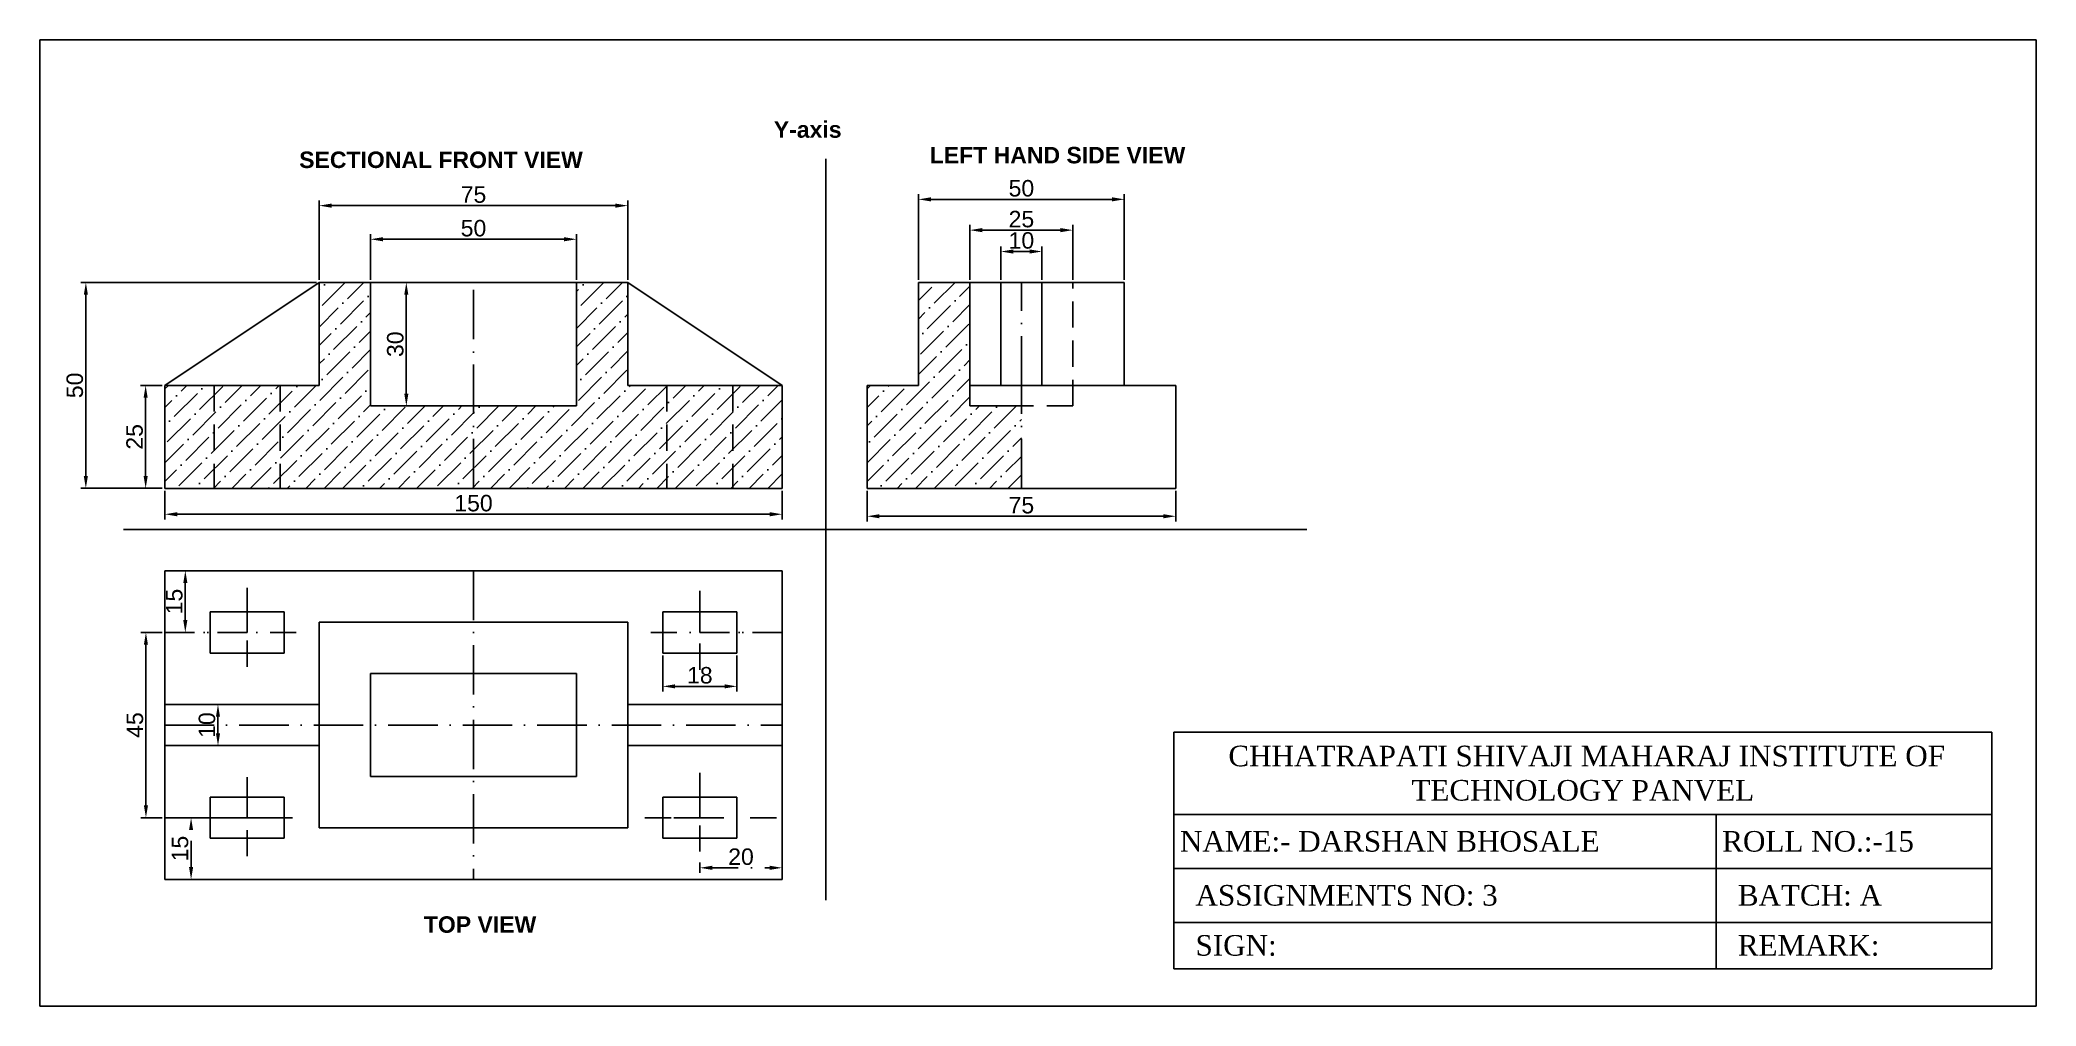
# Model space of a CAD drawing. Header units: millimetres. Extents: x 1974 to 2459, y 1850 to 2085.
import ezdxf

# ---------------------------------------------------------------- set-up
doc = ezdxf.new("R2010")
doc.units = ezdxf.units.MM
for name, pattern in [('ACAD_ISO10W100', [18, 12, -3, 0, -3]), ('DASHDOT2', [12.7, 6.35, -3.175, 0, -3.175]), ('DASHED2', [9.525, 6.35, -3.175])]:
    doc.linetypes.add(name, pattern=pattern)
doc.styles.get("Standard").update_dxf_attribs({"font": 'arial.ttf'})
doc.dimstyles.new('ISO-25', dxfattribs={"dimtxt": 4, "dimasz": 3, "dimexe": 1.25, "dimexo": 0.625, "dimtad": 1, "dimtxsty": 'Standard', "dimcen": 2.5, "dimadec": 0, "dimazin": 0, "dimtfac": 1, "dimtmove": 0, "dimatfit": 3, "dimfxl": 1, "dimarcsym": 0})

# ---------------------------------------------------------------- blocks, each defined once
blk = doc.blocks.new('*D1')
at = {"color": 0, "lineweight": -2, "transparency": 16777216}
for p, q in [((2054.24, 2026.24), (2054.24, 2037.37)), ((2104.24, 2026.24), (2104.24, 2037.37)), ((2057.24, 2036.12), (2101.24, 2036.12))]:
    blk.add_line(p, q, dxfattribs=at)
at = {"color": 0, "transparency": 16777216}
for points in [[(2057.24, 2036.62), (2057.24, 2035.62), (2054.24, 2036.12)], [(2101.24, 2036.62), (2101.24, 2035.62), (2104.24, 2036.12)]]:
    blk.add_solid(points, dxfattribs=at)
at = {"layer": 'Defpoints', "color": 0, "transparency": 16777216}
for p in [(2104.24, 2036.12), (2054.24, 2025.62), (2104.24, 2025.62)]:
    blk.add_point(p, dxfattribs=at)
at = {"color": 0, "transparency": 16777216, "insert": (2079.24, 2038.78), "char_height": 4, "attachment_point": 5}
blk.add_mtext('50', dxfattribs=at)
blk = doc.blocks.new('*D2')
at = {"color": 0, "lineweight": -2, "transparency": 16777216}
for p, q in [((2041.74, 2026.24), (2041.74, 2045.53)), ((2044.74, 2044.28), (2113.74, 2044.28)), ((2116.74, 2026.24), (2116.74, 2045.53))]:
    blk.add_line(p, q, dxfattribs=at)
at = {"color": 0, "transparency": 16777216}
for points in [[(2044.74, 2044.78), (2044.74, 2043.78), (2041.74, 2044.28)], [(2113.74, 2044.78), (2113.74, 2043.78), (2116.74, 2044.28)]]:
    blk.add_solid(points, dxfattribs=at)
at = {"layer": 'Defpoints', "color": 0, "transparency": 16777216}
for p in [(2116.74, 2044.28), (2041.74, 2025.62), (2116.74, 2025.62)]:
    blk.add_point(p, dxfattribs=at)
at = {"color": 0, "transparency": 16777216, "insert": (2079.24, 2046.94), "char_height": 4, "attachment_point": 5}
blk.add_mtext('75', dxfattribs=at)
blk = doc.blocks.new('*D4')
at = {"color": 0, "lineweight": -2, "transparency": 16777216}
for p, q in [((2003.62, 2000.62), (1998.33, 2000.62)), ((1999.58, 1978.62), (1999.58, 1997.62)), ((2003.62, 1975.62), (1998.33, 1975.62))]:
    blk.add_line(p, q, dxfattribs=at)
at = {"color": 0, "transparency": 16777216}
for points in [[(1999.08, 1997.62), (2000.08, 1997.62), (1999.58, 2000.62)], [(1999.08, 1978.62), (2000.08, 1978.62), (1999.58, 1975.62)]]:
    blk.add_solid(points, dxfattribs=at)
at = {"layer": 'Defpoints', "color": 0, "transparency": 16777216}
for p in [(1999.58, 2000.62), (2004.24, 2000.62), (2004.24, 1975.62)]:
    blk.add_point(p, dxfattribs=at)
at = {"color": 0, "transparency": 16777216, "insert": (1996.91, 1988.12), "char_height": 4, "attachment_point": 5, "rotation": 90}
blk.add_mtext('25', dxfattribs=at)
blk = doc.blocks.new('*D5')
at = {"color": 0, "lineweight": -2, "transparency": 16777216}
for p, q in [((2004.24, 1974.99), (2004.24, 1968.08)), ((2154.24, 1974.99), (2154.24, 1968.08)), ((2007.24, 1969.33), (2151.24, 1969.33))]:
    blk.add_line(p, q, dxfattribs=at)
at = {"color": 0, "transparency": 16777216}
for points in [[(2007.24, 1969.83), (2007.24, 1968.83), (2004.24, 1969.33)], [(2151.24, 1969.83), (2151.24, 1968.83), (2154.24, 1969.33)]]:
    blk.add_solid(points, dxfattribs=at)
at = {"layer": 'Defpoints', "color": 0, "transparency": 16777216}
for p in [(2004.24, 1975.62), (2154.24, 1975.62), (2154.24, 1969.33)]:
    blk.add_point(p, dxfattribs=at)
at = {"color": 0, "transparency": 16777216, "insert": (2079.24, 1972), "char_height": 4, "attachment_point": 5}
blk.add_mtext('150', dxfattribs=at)
blk = doc.blocks.new('*D6')
at = {"color": 0, "linetype": 'DASHDOT2', "lineweight": -2, "transparency": 16777216}
for p, q in [((2134.24, 1884.77), (2134.24, 1882.2)), ((2137.24, 1883.45), (2151.24, 1883.45)), ((2154.24, 1884.77), (2154.24, 1882.2))]:
    blk.add_line(p, q, dxfattribs=at)
at = {"color": 0, "linetype": 'DASHDOT2', "transparency": 16777216}
for points in [[(2137.24, 1883.95), (2137.24, 1882.95), (2134.24, 1883.45)], [(2151.24, 1883.95), (2151.24, 1882.95), (2154.24, 1883.45)]]:
    blk.add_solid(points, dxfattribs=at)
at = {"layer": 'Defpoints', "color": 0, "linetype": 'DASHDOT2', "transparency": 16777216}
for p in [(2134.24, 1885.39), (2154.24, 1885.39), (2154.24, 1883.45)]:
    blk.add_point(p, dxfattribs=at)
at = {"color": 0, "linetype": 'DASHDOT2', "transparency": 16777216, "insert": (2144.24, 1886.12), "char_height": 4, "attachment_point": 5}
blk.add_mtext('20', dxfattribs=at)
blk = doc.blocks.new('*D7')
at = {"color": 0, "linetype": 'DASHDOT2', "lineweight": -2, "transparency": 16777216}
for p, q in [((2004.87, 1895.62), (2011.87, 1895.62)), ((2010.62, 1883.62), (2010.62, 1892.62)), ((2004.87, 1880.62), (2011.87, 1880.62))]:
    blk.add_line(p, q, dxfattribs=at)
at = {"color": 0, "linetype": 'DASHDOT2', "transparency": 16777216}
for points in [[(2010.12, 1892.62), (2011.12, 1892.62), (2010.62, 1895.62)], [(2010.12, 1883.62), (2011.12, 1883.62), (2010.62, 1880.62)]]:
    blk.add_solid(points, dxfattribs=at)
at = {"layer": 'Defpoints', "color": 0, "linetype": 'DASHDOT2', "transparency": 16777216}
for p in [(2004.24, 1895.62), (2010.62, 1895.62), (2004.24, 1880.62)]:
    blk.add_point(p, dxfattribs=at)
at = {"color": 0, "linetype": 'DASHDOT2', "transparency": 16777216, "insert": (2007.95, 1888.12), "char_height": 4, "attachment_point": 5, "rotation": 90}
blk.add_mtext('15', dxfattribs=at)
blk = doc.blocks.new('*D8')
at = {"color": 0, "lineweight": -2, "transparency": 16777216}
for p, q in [((2003.62, 1940.62), (1998.4, 1940.62)), ((1999.65, 1898.62), (1999.65, 1937.62)), ((2003.62, 1895.62), (1998.4, 1895.62))]:
    blk.add_line(p, q, dxfattribs=at)
at = {"color": 0, "transparency": 16777216}
for points in [[(1999.15, 1937.62), (2000.15, 1937.62), (1999.65, 1940.62)], [(1999.15, 1898.62), (2000.15, 1898.62), (1999.65, 1895.62)]]:
    blk.add_solid(points, dxfattribs=at)
at = {"layer": 'Defpoints', "color": 0, "transparency": 16777216}
for p in [(1999.65, 1940.62), (2004.24, 1940.62), (2004.24, 1895.62)]:
    blk.add_point(p, dxfattribs=at)
at = {"color": 0, "transparency": 16777216, "insert": (1996.99, 1918.12), "char_height": 4, "attachment_point": 5, "rotation": 90}
blk.add_mtext('45', dxfattribs=at)
blk = doc.blocks.new('*D9')
at = {"color": 0, "lineweight": -2, "transparency": 16777216}
for p, q in [((2004.87, 1955.62), (2010.47, 1955.62)), ((2009.22, 1943.62), (2009.22, 1952.62)), ((2004.87, 1940.62), (2010.47, 1940.62))]:
    blk.add_line(p, q, dxfattribs=at)
at = {"color": 0, "transparency": 16777216}
for points in [[(2008.72, 1952.62), (2009.72, 1952.62), (2009.22, 1955.62)], [(2008.72, 1943.62), (2009.72, 1943.62), (2009.22, 1940.62)]]:
    blk.add_solid(points, dxfattribs=at)
at = {"layer": 'Defpoints', "color": 0, "transparency": 16777216}
for p in [(2004.24, 1955.62), (2009.22, 1955.62), (2004.24, 1940.62)]:
    blk.add_point(p, dxfattribs=at)
at = {"color": 0, "transparency": 16777216, "insert": (2006.55, 1948.12), "char_height": 4, "attachment_point": 5, "rotation": 90}
blk.add_mtext('15', dxfattribs=at)
blk = doc.blocks.new('*D10')
at = {"color": 0, "lineweight": -2, "transparency": 16777216}
for p, q in [((2004.87, 1923.12), (2018.41, 1923.12)), ((2017.16, 1916.12), (2017.16, 1920.12)), ((2004.87, 1913.12), (2018.41, 1913.12))]:
    blk.add_line(p, q, dxfattribs=at)
at = {"color": 0, "transparency": 16777216}
for points in [[(2016.66, 1920.12), (2017.66, 1920.12), (2017.16, 1923.12)], [(2016.66, 1916.12), (2017.66, 1916.12), (2017.16, 1913.12)]]:
    blk.add_solid(points, dxfattribs=at)
at = {"layer": 'Defpoints', "color": 0, "transparency": 16777216}
for p in [(2004.24, 1923.12), (2017.16, 1923.12), (2004.24, 1913.12)]:
    blk.add_point(p, dxfattribs=at)
at = {"color": 0, "transparency": 16777216, "insert": (2014.49, 1918.12), "char_height": 4, "attachment_point": 5, "rotation": 90}
blk.add_mtext('10', dxfattribs=at)
blk = doc.blocks.new('*D11')
at = {"color": 0, "lineweight": -2, "transparency": 16777216}
for p, q in [((2125.24, 1934.99), (2125.24, 1926.27)), ((2143.24, 1934.99), (2143.24, 1926.27)), ((2128.24, 1927.52), (2140.24, 1927.52))]:
    blk.add_line(p, q, dxfattribs=at)
at = {"color": 0, "transparency": 16777216}
for points in [[(2128.24, 1928.02), (2128.24, 1927.02), (2125.24, 1927.52)], [(2140.24, 1928.02), (2140.24, 1927.02), (2143.24, 1927.52)]]:
    blk.add_solid(points, dxfattribs=at)
at = {"layer": 'Defpoints', "color": 0, "transparency": 16777216}
for p in [(2125.24, 1935.62), (2143.24, 1935.62), (2143.24, 1927.52)]:
    blk.add_point(p, dxfattribs=at)
at = {"color": 0, "transparency": 16777216, "insert": (2134.24, 1930.19), "char_height": 4, "attachment_point": 5}
blk.add_mtext('18', dxfattribs=at)
blk = doc.blocks.new('*D31')
at = {"color": 0, "lineweight": -2, "transparency": 16777216}
for p, q in [((2041.12, 2025.62), (1983.8, 2025.62)), ((1985.05, 2022.62), (1985.05, 1978.62)), ((2002.99, 1975.62), (1983.8, 1975.62))]:
    blk.add_line(p, q, dxfattribs=at)
at = {"color": 0, "transparency": 16777216}
for points in [[(1984.55, 2022.62), (1985.55, 2022.62), (1985.05, 2025.62)], [(1984.55, 1978.62), (1985.55, 1978.62), (1985.05, 1975.62)]]:
    blk.add_solid(points, dxfattribs=at)
at = {"layer": 'Defpoints', "color": 0, "transparency": 16777216}
for p in [(2041.74, 2025.62), (1985.05, 1975.62), (2003.62, 1975.62)]:
    blk.add_point(p, dxfattribs=at)
at = {"color": 0, "transparency": 16777216, "insert": (1982.38, 2000.62), "char_height": 4, "attachment_point": 5, "rotation": 90}
blk.add_mtext('50', dxfattribs=at)
blk = doc.blocks.new('*D45')
at = {"color": 0, "lineweight": -2, "transparency": 16777216}
for p, q in [((2207.37, 2026.24), (2207.37, 2034.39)), ((2214.37, 2033.14), (2210.37, 2033.14)), ((2217.37, 2026.24), (2217.37, 2034.39))]:
    blk.add_line(p, q, dxfattribs=at)
at = {"color": 0, "transparency": 16777216}
for points in [[(2210.37, 2033.64), (2210.37, 2032.64), (2207.37, 2033.14)], [(2214.37, 2033.64), (2214.37, 2032.64), (2217.37, 2033.14)]]:
    blk.add_solid(points, dxfattribs=at)
at = {"layer": 'Defpoints', "color": 0, "transparency": 16777216}
for p in [(2207.37, 2033.14), (2207.37, 2025.62), (2217.37, 2025.62)]:
    blk.add_point(p, dxfattribs=at)
at = {"color": 0, "transparency": 16777216, "insert": (2212.37, 2035.81), "char_height": 4, "attachment_point": 5}
blk.add_mtext('10', dxfattribs=at)
blk = doc.blocks.new('*D46')
at = {"color": 0, "lineweight": -2, "transparency": 16777216}
for p, q in [((2199.87, 2026.24), (2199.87, 2039.58)), ((2202.87, 2038.33), (2221.87, 2038.33)), ((2224.87, 2026.24), (2224.87, 2039.58))]:
    blk.add_line(p, q, dxfattribs=at)
at = {"color": 0, "transparency": 16777216}
for points in [[(2202.87, 2038.83), (2202.87, 2037.83), (2199.87, 2038.33)], [(2221.87, 2038.83), (2221.87, 2037.83), (2224.87, 2038.33)]]:
    blk.add_solid(points, dxfattribs=at)
at = {"layer": 'Defpoints', "color": 0, "transparency": 16777216}
for p in [(2224.87, 2038.33), (2199.87, 2025.62), (2224.87, 2025.62)]:
    blk.add_point(p, dxfattribs=at)
at = {"color": 0, "transparency": 16777216, "insert": (2212.37, 2040.99), "char_height": 4, "attachment_point": 5}
blk.add_mtext('25', dxfattribs=at)
blk = doc.blocks.new('*D48')
at = {"color": 0, "lineweight": -2, "transparency": 16777216}
for p, q in [((2174.87, 1974.99), (2174.87, 1967.59)), ((2249.87, 1974.99), (2249.87, 1967.59)), ((2177.87, 1968.84), (2246.87, 1968.84))]:
    blk.add_line(p, q, dxfattribs=at)
at = {"color": 0, "transparency": 16777216}
for points in [[(2177.87, 1969.34), (2177.87, 1968.34), (2174.87, 1968.84)], [(2246.87, 1969.34), (2246.87, 1968.34), (2249.87, 1968.84)]]:
    blk.add_solid(points, dxfattribs=at)
at = {"layer": 'Defpoints', "color": 0, "transparency": 16777216}
for p in [(2174.87, 1975.62), (2249.87, 1975.62), (2249.87, 1968.84)]:
    blk.add_point(p, dxfattribs=at)
at = {"color": 0, "transparency": 16777216, "insert": (2212.37, 1971.5), "char_height": 4, "attachment_point": 5}
blk.add_mtext('75', dxfattribs=at)
blk = doc.blocks.new('*D49')
at = {"color": 0, "lineweight": -2, "transparency": 16777216}
for p, q in [((2054.87, 2025.62), (2064.17, 2025.62)), ((2062.92, 2022.62), (2062.92, 1998.62)), ((2054.87, 1995.62), (2064.17, 1995.62))]:
    blk.add_line(p, q, dxfattribs=at)
at = {"color": 0, "transparency": 16777216}
for points in [[(2062.42, 2022.62), (2063.42, 2022.62), (2062.92, 2025.62)], [(2062.42, 1998.62), (2063.42, 1998.62), (2062.92, 1995.62)]]:
    blk.add_solid(points, dxfattribs=at)
at = {"layer": 'Defpoints', "color": 0, "transparency": 16777216}
for p in [(2054.24, 2025.62), (2054.24, 1995.62), (2062.92, 1995.62)]:
    blk.add_point(p, dxfattribs=at)
at = {"color": 0, "transparency": 16777216, "insert": (2060.25, 2010.62), "char_height": 4, "attachment_point": 5, "rotation": 90}
blk.add_mtext('30', dxfattribs=at)
blk = doc.blocks.new('*T53')
at = {"color": 0, "linetype": 'ByBlock', "lineweight": -2, "transparency": 16777216}
for p, q in [((0, 0), (198.75, 0)), ((0, 0), (0, -57.44)), ((198.75, 0), (198.75, -57.44)), ((0, -20.01), (198.75, -20.01)), ((131.76, -20.01), (131.76, -57.44)), ((0, -33.12), (198.75, -33.12)), ((0, -46.23), (198.75, -46.23)), ((0, -57.44), (198.75, -57.44))]:
    blk.add_line(p, q, dxfattribs=at)
at = {"color": 0, "linetype": 'ByBlock', "transparency": 16777216, "char_height": 5}
for s, insert, width, attachment_point in [('{\\fTimes New Roman|b0|i0|c0|p18; CHHATRAPATI SHIVAJI MAHARAJ INSTITUTE OF TECHNOLOGY PANVEL }', (99.38, -10), 195.7509, 5), ('{\\fTimes New Roman|b0|i0|c0|p18;NAME:- DARSHAN BHOSALE}', (1.5, -26.56), 128.7576, 4), ('{\\fTimes New Roman|b0|i0|c0|p18;ROLL NO.:-15}', (133.26, -26.56), 63.9933, 4), ('{\\fTimes New Roman|b0|i0|c0|p18;  ASSIGNMENTS NO: 3}', (1.5, -39.67), 128.7576, 4), ('{\\fTimes New Roman|b0|i0|c0|p18;  BATCH: A}', (133.26, -39.67), 63.9933, 4), ('{\\fTimes New Roman|b0|i0|c0|p18;  SIGN:}', (1.5, -51.83), 128.7576, 4), ('{\\fTimes New Roman|b0|i0|c0|p18;  REMARK:}', (133.26, -51.83), 63.9933, 4)]:
    blk.add_mtext(s, dxfattribs=dict(at, insert=insert, width=width, attachment_point=attachment_point))
blk = doc.blocks.new('*D54')
at = {"color": 0, "lineweight": -2, "transparency": 16777216}
for p, q in [((2187.37, 2026.24), (2187.37, 2047.06)), ((2237.37, 2026.24), (2237.37, 2047.06)), ((2234.37, 2045.81), (2190.37, 2045.81))]:
    blk.add_line(p, q, dxfattribs=at)
at = {"color": 0, "transparency": 16777216}
for points in [[(2190.37, 2046.31), (2190.37, 2045.31), (2187.37, 2045.81)], [(2234.37, 2046.31), (2234.37, 2045.31), (2237.37, 2045.81)]]:
    blk.add_solid(points, dxfattribs=at)
at = {"layer": 'Defpoints', "color": 0, "transparency": 16777216}
for p in [(2187.37, 2045.81), (2187.37, 2025.62), (2237.37, 2025.62)]:
    blk.add_point(p, dxfattribs=at)
at = {"color": 0, "transparency": 16777216, "insert": (2212.37, 2048.48), "char_height": 4, "attachment_point": 5}
blk.add_mtext('50', dxfattribs=at)

msp = doc.modelspace()

# ---------------------------------------------------------------- hatches: boundary and pattern name
h = msp.add_hatch()
h.set_pattern_fill('ANSI36', color=256)
h.paths.add_polyline_path([(2079.242, 1995.618), (2054.242, 1995.618), (2054.242, 2025.618), (2041.742, 2025.618), (2041.742, 2000.618), (2032.242, 2000.618), (2032.242, 1975.618), (2079.242, 1975.618)])
h.paths.add_polyline_path([(2032.242, 2000.618), (2024.242, 2000.618), (2016.242, 2000.618), (2016.242, 1975.618), (2032.242, 1975.618)])
h.paths.add_polyline_path([(2016.242, 2000.618), (2004.242, 2000.618), (2004.242, 1975.618), (2016.242, 1975.618)])
h.paths.add_polyline_path([(2126.242, 2000.618), (2116.742, 2000.618), (2116.742, 2025.618), (2104.242, 2025.618), (2104.242, 1995.618), (2079.242, 1995.618), (2079.242, 1975.618), (2126.242, 1975.618)])
h.paths.add_polyline_path([(2142.242, 2000.618), (2134.242, 2000.618), (2126.242, 2000.618), (2126.242, 1975.618), (2142.242, 1975.618)])
h.paths.add_polyline_path([(2154.242, 2000.618), (2142.242, 2000.618), (2142.242, 1975.618), (2154.242, 1975.618)])
h = msp.add_hatch()
h.set_pattern_fill('ANSI36', color=256)
h.paths.add_polyline_path([(2212.367, 1995.618), (2199.867, 1995.618), (2199.867, 2025.618), (2187.367, 2025.618), (2187.367, 2000.618), (2174.867, 2000.618), (2174.867, 1975.618), (2212.367, 1975.618)])

# ---------------------------------------------------------------- linework, layer by layer
for p, q in [((2164.867, 1975.618), (2164.867, 2055.618)), ((2164.867, 2055.618), (2164.867, 1965.618)), ((2041.742, 2025.618), (2004.242, 2000.618)), ((2054.242, 2025.618), (2041.742, 2025.618)), ((2041.742, 2000.618), (2041.742, 2025.618)), ((2079.242, 2025.618), (2054.242, 2025.618)), ((2054.242, 1995.618), (2054.242, 2025.618)), ((2079.242, 2025.618), (2104.242, 2025.618)), ((2116.742, 2025.618), (2079.242, 2025.618)), ((2104.242, 2025.618), (2116.742, 2025.618)), ((2104.242, 2025.618), (2104.242, 1995.618)), ((2116.742, 2000.618), (2116.742, 2025.618)), ((2116.742, 2025.618), (2154.242, 2000.618)), ((2212.367, 2025.618), (2187.367, 2025.618)), ((2187.367, 2025.618), (2187.367, 2000.618)), ((2199.867, 2025.618), (2199.867, 1995.618)), ((2212.367, 2025.618), (2207.367, 2025.618)), ((2207.367, 2025.618), (2207.367, 2000.618)), ((2212.367, 2025.618), (2224.867, 2025.618)), ((2224.867, 2025.618), (2212.367, 2025.618)), ((2212.367, 2025.618), (2217.367, 2025.618)), ((2212.367, 2025.618), (2237.367, 2025.618)), ((2217.367, 2025.618), (2217.367, 2000.618)), ((2237.367, 2025.618), (2237.367, 2000.618)), ((2004.242, 1975.618), (2004.242, 2000.618)), ((2004.242, 2000.618), (2041.742, 2000.618)), ((2004.242, 2000.618), (2024.242, 2000.618)), ((2024.242, 2000.618), (2016.242, 2000.618)), ((2024.242, 2000.618), (2032.242, 2000.618)), ((2032.242, 2000.618), (2024.242, 2000.618)), ((2154.242, 2000.618), (2116.742, 2000.618)), ((2154.242, 1975.618), (2154.242, 2000.618)), ((2164.867, 1975.618), (2164.867, 2000.618)), ((2174.867, 2000.618), (2174.867, 1975.618)), ((2174.867, 2000.618), (2187.367, 2000.618)), ((2207.367, 2000.618), (2199.867, 2000.618)), ((2207.367, 2000.618), (2217.367, 2000.618)), ((2217.367, 2000.618), (2234.867, 2000.618)), ((2234.867, 2000.618), (2249.867, 2000.618)), ((2249.867, 1975.618), (2249.867, 2000.618)), ((2104.242, 1995.618), (2054.242, 1995.618)), ((2212.367, 1995.618), (2199.867, 1995.618)), ((2224.867, 1995.618), (2224.867, 1995.618)), ((2004.242, 1975.618), (2004.242, 1975.618)), ((2004.242, 1975.618), (2154.242, 1975.618)), ((2004.242, 1975.618), (2079.242, 1975.618)), ((2174.867, 1975.618), (2249.867, 1975.618)), ((2174.867, 1975.618), (2212.367, 1975.618)), ((2126.242, 1965.618), (1994.238, 1965.618)), ((1994.238, 1965.618), (2281.707, 1965.618)), ((2164.867, 1965.618), (2164.867, 1875.618)), ((2004.242, 1955.618), (2154.242, 1955.618)), ((2004.242, 1955.618), (2079.242, 1955.618)), ((2004.242, 1880.618), (2004.242, 1955.618)), ((2024.242, 1955.618), (2004.242, 1955.618)), ((2004.242, 1955.618), (2004.242, 1940.618)), ((2154.242, 1955.618), (2134.242, 1955.618)), ((2154.242, 1955.618), (2154.242, 1880.618)), ((2154.242, 1940.618), (2154.242, 1955.618)), ((2154.242, 1955.618), (2154.242, 1955.618)), ((2024.242, 1945.618), (2015.242, 1945.618)), ((2015.242, 1945.618), (2015.242, 1935.618)), ((2024.242, 1940.618), (2024.242, 1945.618)), ((2033.242, 1945.618), (2024.242, 1945.618)), ((2033.242, 1935.618), (2033.242, 1945.618)), ((2125.242, 1935.618), (2125.242, 1945.618)), ((2125.242, 1945.618), (2134.242, 1945.618)), ((2134.242, 1940.618), (2134.242, 1945.618)), ((2134.242, 1945.618), (2143.242, 1945.618)), ((2143.242, 1945.618), (2143.242, 1935.618)), ((2041.742, 1918.118), (2041.742, 1943.118)), ((2041.742, 1943.118), (2041.742, 1918.118)), ((2116.742, 1943.118), (2041.742, 1943.118)), ((2116.742, 1893.118), (2116.742, 1943.118)), ((2015.242, 1935.618), (2033.242, 1935.618)), ((2143.242, 1935.618), (2125.242, 1935.618)), ((2054.242, 1918.118), (2054.242, 1930.618)), ((2054.242, 1930.618), (2104.242, 1930.618)), ((2104.242, 1930.618), (2104.242, 1918.118)), ((2004.242, 1923.118), (2041.742, 1923.118)), ((2154.242, 1923.118), (2116.742, 1923.118)), ((2154.242, 1918.118), (2154.242, 1923.118)), ((2041.742, 1918.118), (2041.742, 1893.118)), ((2054.242, 1905.618), (2054.242, 1918.118)), ((2104.242, 1918.118), (2104.242, 1905.618)), ((2154.242, 1918.118), (2154.242, 1913.118)), ((2004.242, 1913.118), (2041.742, 1913.118)), ((2154.242, 1913.118), (2116.742, 1913.118)), ((2104.242, 1905.618), (2054.242, 1905.618)), ((2015.242, 1890.618), (2015.242, 1900.618)), ((2015.242, 1900.618), (2033.242, 1900.618)), ((2033.242, 1900.618), (2033.242, 1890.618)), ((2125.242, 1890.618), (2125.242, 1900.618)), ((2125.242, 1900.618), (2134.242, 1900.618)), ((2134.242, 1895.618), (2134.242, 1900.618)), ((2134.242, 1900.618), (2143.242, 1900.618)), ((2143.242, 1900.618), (2143.242, 1890.618)), ((2004.242, 1880.618), (2004.242, 1895.618)), ((2004.242, 1895.618), (2004.242, 1880.618)), ((2041.742, 1893.118), (2116.742, 1893.118)), ((2154.242, 1880.618), (2154.242, 1895.618)), ((2024.242, 1890.618), (2015.242, 1890.618)), ((2033.242, 1890.618), (2024.242, 1890.618)), ((2143.242, 1890.618), (2125.242, 1890.618)), ((2154.242, 1880.618), (2004.242, 1880.618)), ((2004.242, 1880.618), (2024.242, 1880.618)), ((2134.242, 1880.618), (2154.242, 1880.618))]:
    msp.add_line(p, q)
at = {"linetype": 'ACAD_ISO10W100'}
for p, q in [((2079.242, 1975.618), (2079.242, 2025.618)), ((2212.367, 2000.618), (2212.367, 2025.618)), ((2212.367, 1975.618), (2212.367, 2000.618)), ((2079.242, 1955.618), (2079.242, 1880.618)), ((2004.242, 1918.118), (2154.242, 1918.118)), ((2024.242, 1895.618), (2004.242, 1895.618)), ((2004.242, 1895.618), (2024.242, 1895.618)), ((2024.242, 1895.618), (2033.242, 1895.618)), ((2035.242, 1895.618), (2024.242, 1895.618)), ((2033.242, 1895.618), (2035.242, 1895.618))]:
    msp.add_line(p, q, dxfattribs=at)
at = {"linetype": 'DASHED2'}
for p, q in [((2224.867, 1995.618), (2224.867, 2025.618)), ((2016.242, 2000.618), (2016.242, 1975.618)), ((2032.242, 2000.618), (2032.242, 1975.618)), ((2134.242, 2000.618), (2126.242, 2000.618)), ((2126.242, 2000.618), (2134.242, 2000.618)), ((2126.242, 2000.618), (2126.242, 1975.618)), ((2154.242, 2000.618), (2134.242, 2000.618)), ((2134.242, 2000.618), (2142.242, 2000.618)), ((2142.242, 2000.618), (2142.242, 1975.618)), ((2224.867, 1995.618), (2212.367, 1995.618)), ((2224.867, 1995.618), (2224.867, 1995.618)), ((2224.867, 1995.618), (2224.867, 1995.618))]:
    msp.add_line(p, q, dxfattribs=at)
at = {"linetype": 'DASHDOT2'}
for p, q in [((2024.242, 1940.618), (2024.242, 1951.438)), ((2024.242, 1951.438), (2024.242, 1931.03)), ((2134.242, 1940.618), (2134.242, 1950.696)), ((2134.242, 1950.696), (2134.242, 1931.401)), ((2024.242, 1940.618), (2004.242, 1940.618)), ((2004.242, 1940.618), (2037.332, 1940.618)), ((2154.242, 1940.618), (2121.269, 1940.618)), ((2134.242, 1940.618), (2154.242, 1940.618)), ((2134.242, 1895.618), (2134.242, 1906.541)), ((2134.242, 1906.541), (2134.242, 1885.391)), ((2024.242, 1895.618), (2024.242, 1905.428)), ((2024.242, 1905.428), (2024.242, 1886.133)), ((2134.242, 1895.618), (2120.897, 1895.618)), ((2120.897, 1895.618), (2154.242, 1895.618))]:
    msp.add_line(p, q, dxfattribs=at)
msp.add_lwpolyline([(1973.892, 2084.53), (2458.914, 2084.53), (2458.914, 1849.868), (1973.892, 1849.868)], close=True)

# ---------------------------------------------------------------- block references
msp.add_blockref('*T53', (2249.403, 1916.385))

# ---------------------------------------------------------------- texts
at = {"char_height": 4, "attachment_point": 1}
for s, width, insert in [('{\\fArial|b1|i0|c0|p34;Y-axis}', 30.10981, (2152.213, 2064.773)), ('{\\fArial|b1|i0|c0|p34;SECTIONAL FRONT VIEW}', 90.52357, (2036.891, 2057.423)), ('{\\fArial|b1|i0|c0|p34;LEFT HAND SIDE VIEW}', 75.27452, (2190.11, 2058.55)), ('{\\fArial|b1|i0|c0|p34;TOP VIEW}', 32.51198, (2067.176, 1871.67))]:
    msp.add_mtext_dynamic_manual_height_columns(s, width=width, gutter_width=12.5, heights=[0], dxfattribs=dict(at, insert=insert))

# ---------------------------------------------------------------- dimensions: what is measured, and where the dimension line sits
for base, p1, p2, picture, middle in [((2116.742, 2044.28), (2041.742, 2025.618), (2116.742, 2025.618), '*D2', (2079.242, 2046.939)), ((2187.367, 2045.808), (2237.367, 2025.618), (2187.367, 2025.618), '*D54', (2212.367, 2048.475)), ((2224.867, 2038.326), (2199.867, 2025.618), (2224.867, 2025.618), '*D46', (2212.367, 2040.993)), ((2104.242, 2036.117), (2054.242, 2025.618), (2104.242, 2025.618), '*D1', (2079.242, 2038.784)), ((2207.367, 2033.14), (2217.367, 2025.618), (2207.367, 2025.618), '*D45', (2212.367, 2035.808)), ((2154.242, 1969.328), (2004.242, 1975.618), (2154.242, 1975.618), '*D5', (2079.242, 1971.996)), ((2249.867, 1968.837), (2174.867, 1975.618), (2249.867, 1975.618), '*D48', (2212.367, 1971.497)), ((2143.242, 1927.518), (2125.242, 1935.618), (2143.242, 1935.618), '*D11', (2134.242, 1930.186))]:
    dim = msp.add_linear_dim(base=base, p1=p1, p2=p2, dimstyle='ISO-25')
    dim.commit()
    dim.dimension.update_dxf_attribs({"geometry": picture, "text_midpoint": middle})
for base, p1, p2, picture, middle in [((1985.052, 1975.618), (2041.742, 2025.618), (2003.617, 1975.618), '*D31', (1982.384, 2000.618)), ((2062.922, 1995.618), (2054.242, 2025.618), (2054.242, 1995.618), '*D49', (2060.253, 2010.618)), ((1999.577, 2000.618), (2004.242, 1975.618), (2004.242, 2000.618), '*D4', (1996.91, 1988.118)), ((2009.22, 1955.618), (2004.242, 1940.618), (2004.242, 1955.618), '*D9', (2006.553, 1948.118)), ((1999.651, 1940.618), (2004.242, 1895.618), (2004.242, 1940.618), '*D8', (1996.992, 1918.118)), ((2017.156, 1923.118), (2004.242, 1913.118), (2004.242, 1923.118), '*D10', (2014.489, 1918.118))]:
    dim = msp.add_linear_dim(base=base, p1=p1, p2=p2, angle=90, dimstyle='ISO-25')
    dim.commit()
    dim.dimension.update_dxf_attribs({"geometry": picture, "text_midpoint": middle})
at = {"linetype": 'DASHDOT2'}
dim = msp.add_linear_dim(base=(2010.621, 1895.618), p1=(2004.242, 1880.618), p2=(2004.242, 1895.618), angle=90, dimstyle='ISO-25', dxfattribs=at)
dim.commit()
dim.dimension.update_dxf_attribs({"geometry": '*D7', "text_midpoint": (2007.954, 1888.118)})
dim = msp.add_linear_dim(base=(2154.242, 1883.449), p1=(2134.242, 1885.391), p2=(2154.242, 1885.391), dimstyle='ISO-25', dxfattribs=at)
dim.commit()
dim.dimension.update_dxf_attribs({"geometry": '*D6', "text_midpoint": (2144.242, 1883.449), "dimtype": 160})

doc.saveas('drawing.dxf')
